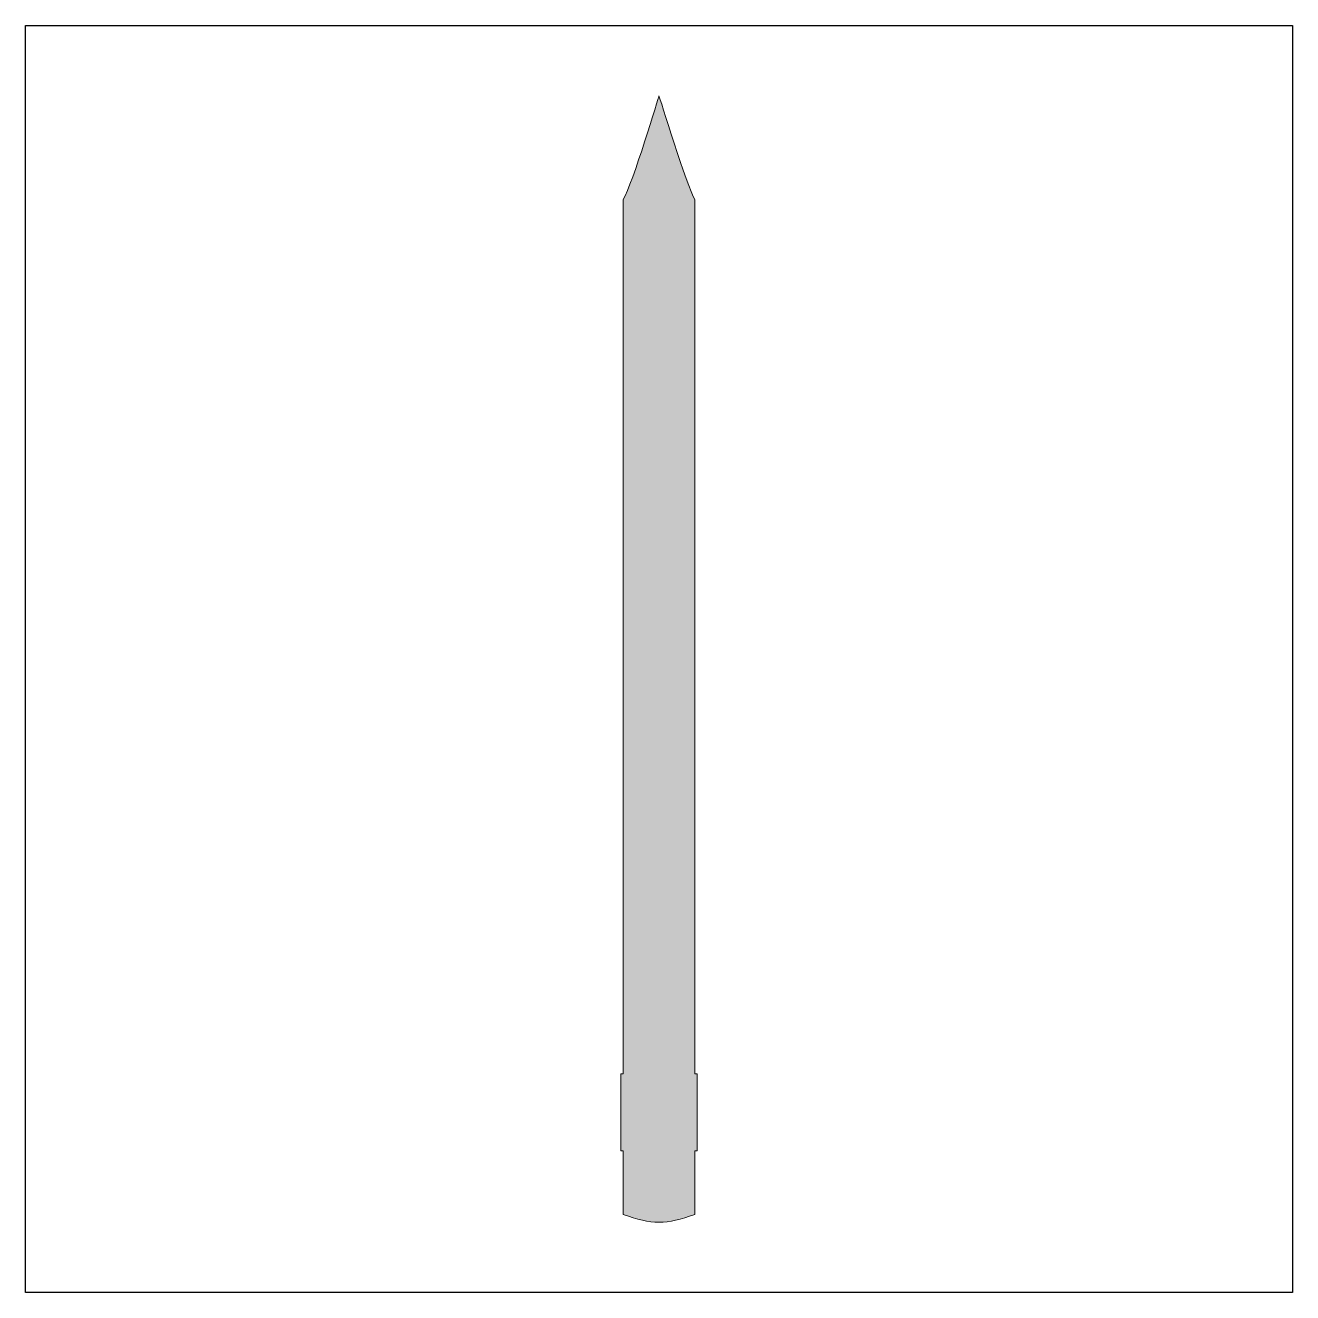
# Model space of a CAD drawing. Header units: inches. Extents: x 0 to 114, y 0 to 114.
import ezdxf

# ---------------------------------------------------------------- set-up
doc = ezdxf.new("R2010")
doc.units = ezdxf.units.IN
doc.header["$MEASUREMENT"] = 0
doc.layers.add('Image Background', color=7, linetype='Continuous')
doc.layers.add('Layer 1', color=7, linetype='Continuous')
picture_1 = doc.add_image_def('image1.png', size_in_pixel=(1350, 1350))

msp = doc.modelspace()

# ---------------------------------------------------------------- hatches: boundary and pattern name
at = {"layer": 'Layer 1', "true_color": 0xf9cd41}
h = msp.add_hatch(color=53, dxfattribs=at)
h.dxf.hatch_style = 2
edge = h.paths.add_edge_path()
edge.add_spline(control_points=[(60.38, 19.73), (60.38, 43.75), (60.38, 81.74), (60.38, 98.6), (59.71, 99.64), (57.15, 107.95), (57.15, 107.95), (57.15, 107.95), (54.77, 100), (53.92, 98.6), (53.92, 81.74), (53.92, 43.75), (53.92, 19.73), (53.92, 19.73), (53.72, 19.73), (53.72, 19.73), (53.72, 19.73), (53.72, 12.79), (53.72, 12.79), (53.72, 12.79), (53.92, 12.79), (53.92, 12.79), (53.92, 10.69), (53.92, 8.76), (53.92, 7.05), (56.48, 6.12), (57.82, 6.12), (60.38, 7.05), (60.38, 8.76), (60.38, 10.69), (60.38, 12.79), (60.38, 12.79), (60.58, 12.79), (60.58, 12.79), (60.58, 12.79), (60.58, 19.73), (60.58, 19.73), (60.58, 19.73), (60.38, 19.73), (60.38, 19.73)], knot_values=[0, 0, 0, 0, 1, 1, 1, 2, 2, 2, 3, 3, 3, 4, 4, 4, 5, 5, 5, 6, 6, 6, 7, 7, 7, 8, 8, 8, 9, 9, 9, 10, 10, 10, 11, 11, 11, 12, 12, 12, 13, 13, 13, 13], degree=3, periodic=1)

# ---------------------------------------------------------------- linework, layer by layer
at = {"layer": 'Layer 1', "lineweight": 0}
msp.add_open_spline([(60.38, 19.73), (60.38, 43.75), (60.38, 81.74), (60.38, 98.6), (59.71, 99.64), (57.15, 107.95), (57.15, 107.95), (57.15, 107.95), (54.77, 100), (53.92, 98.6), (53.92, 81.74), (53.92, 43.75), (53.92, 19.73), (53.92, 19.73), (53.72, 19.73), (53.72, 19.73), (53.72, 19.73), (53.72, 12.79), (53.72, 12.79), (53.72, 12.79), (53.92, 12.79), (53.92, 12.79), (53.92, 10.69), (53.92, 8.76), (53.92, 7.05), (56.48, 6.12), (57.82, 6.12), (60.38, 7.05), (60.38, 8.76), (60.38, 10.69), (60.38, 12.79), (60.38, 12.79), (60.58, 12.79), (60.58, 12.79), (60.58, 12.79), (60.58, 19.73), (60.58, 19.73), (60.58, 19.73), (60.38, 19.73), (60.38, 19.73)], degree=3, knots=[0, 0, 0, 0, 1, 1, 1, 2, 2, 2, 3, 3, 3, 4, 4, 4, 5, 5, 5, 6, 6, 6, 7, 7, 7, 8, 8, 8, 9, 9, 9, 10, 10, 10, 11, 11, 11, 12, 12, 12, 13, 13, 13, 13], dxfattribs=at)

# ---------------------------------------------------------------- pictures from other files: only their frames are drawn
at = {"layer": 'Image Background'}
image = msp.add_image(picture_1, insert=(0, 0), size_in_units=(114.3, 114.3), dxfattribs=at)

doc.saveas('drawing.dxf')
